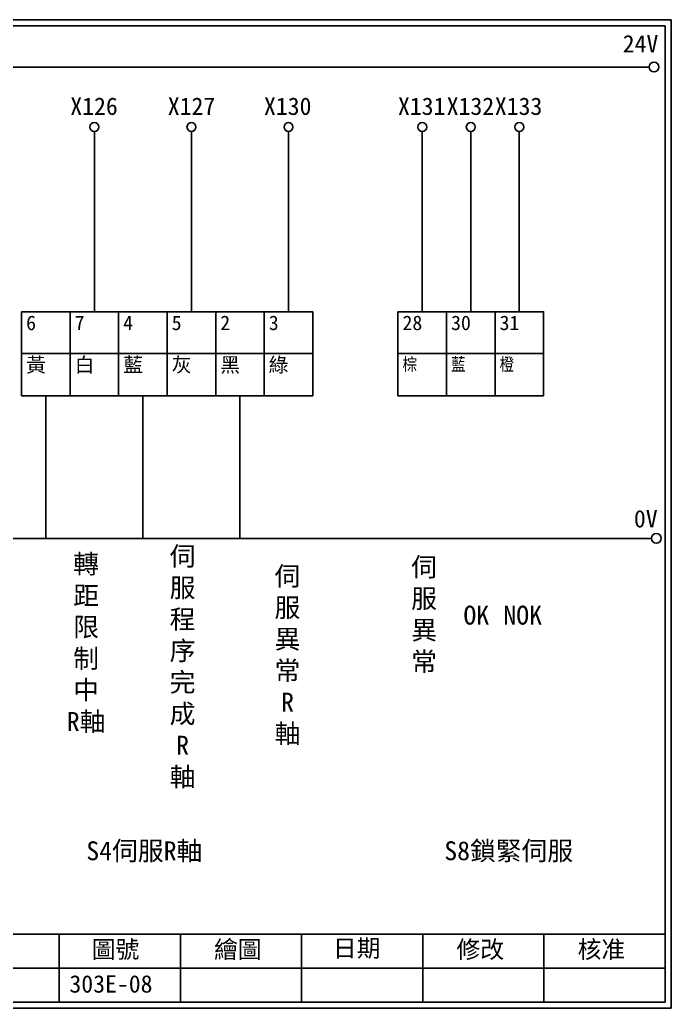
# Model space of a CAD drawing. Extents: x 627 to 914, y 3 to 207.
# Drawn here: x 779.8 to 914.2, y 3 to 207 of the extents above; entities that cross this region are included whole.
import ezdxf

# ---------------------------------------------------------------- set-up
doc = ezdxf.new("R2010")
doc.units = 0
doc.layers.get('0').update_dxf_attribs({"linetype": 'CONTINUOUS'})
doc.layers.add('圖框層', color=7, linetype='CONTINUOUS')
doc.layers.add('標尺寸層', color=3, linetype='CONTINUOUS')
doc.styles.add('CNS', font='romanc.shx', dxfattribs={"bigfont": 'chineset.shx'})
doc.styles.add('STSL', font='KAIU.TTF')

msp = doc.modelspace()

# ---------------------------------------------------------------- linework, layer by layer
for p, q in [((795.21, 146.73), (795.21, 183.91)), ((815.23, 146.73), (815.23, 183.91)), ((835.25, 146.73), (835.25, 183.91)), ((862.84, 146.73), (862.84, 183.91)), ((872.85, 146.73), (872.85, 183.91)), ((882.86, 146.73), (882.86, 183.91))]:
    msp.add_line(p, q)
for points in [[(780.19, 146.73), (790.2, 146.73), (790.2, 138.07), (780.19, 138.07)], [(790.2, 146.73), (800.21, 146.73), (800.21, 138.07), (790.2, 138.07)], [(800.21, 146.73), (810.22, 146.73), (810.22, 138.07), (800.21, 138.07)], [(810.22, 146.73), (820.23, 146.73), (820.23, 138.07), (810.22, 138.07)], [(820.23, 146.73), (830.24, 146.73), (830.24, 138.07), (820.23, 138.07)], [(830.24, 146.73), (840.25, 146.73), (840.25, 138.07), (830.24, 138.07)], [(857.83, 146.73), (867.84, 146.73), (867.84, 138.07), (857.83, 138.07)], [(867.84, 146.73), (877.85, 146.73), (877.85, 138.07), (867.84, 138.07)], [(877.85, 146.73), (887.86, 146.73), (887.86, 138.07), (877.85, 138.07)], [(780.19, 138.07), (790.2, 138.07), (790.2, 129.4), (780.19, 129.4)], [(790.2, 138.07), (800.21, 138.07), (800.21, 129.4), (790.2, 129.4)], [(800.21, 138.07), (810.22, 138.07), (810.22, 129.4), (800.21, 129.4)], [(810.22, 138.07), (820.23, 138.07), (820.23, 129.4), (810.22, 129.4)], [(820.23, 138.07), (830.24, 138.07), (830.24, 129.4), (820.23, 129.4)], [(830.24, 138.07), (840.25, 138.07), (840.25, 129.4), (830.24, 129.4)], [(857.83, 138.07), (867.84, 138.07), (867.84, 129.4), (857.83, 129.4)], [(867.84, 138.07), (877.85, 138.07), (877.85, 129.4), (867.84, 129.4)], [(877.85, 138.07), (887.86, 138.07), (887.86, 129.4), (877.85, 129.4)]]:
    msp.add_lwpolyline(points, close=True)
for centre in [(910.63, 197.22), (911.12, 99.96)]:
    msp.add_circle(centre, 1)
at = {"layer": '圖框層', "color": 7}
for p, q in [((914.2, 206.97), (627.2, 206.97)), ((914.2, 3), (914.2, 206.97)), ((912.95, 205.72), (628.45, 205.72)), ((912.95, 4.25), (912.95, 205.72)), ((628.45, 18.25), (912.95, 18.25)), ((787.95, 4.25), (787.95, 18.25)), ((812.95, 4.25), (812.95, 18.25)), ((837.95, 4.25), (837.95, 18.25)), ((862.95, 4.25), (862.95, 18.25)), ((887.95, 4.25), (887.95, 18.25)), ((762.95, 11.25), (912.95, 11.25)), ((628.45, 4.25), (912.95, 4.25)), ((627.2, 3), (914.2, 3))]:
    msp.add_line(p, q, dxfattribs=at)
at = {"layer": '標尺寸層', "color": 7}
for p, q in [((632.04, 197.22), (909.63, 197.22)), ((632.25, 99.96), (910.12, 99.96))]:
    msp.add_line(p, q, dxfattribs=at)
at = {"layer": '標尺寸層'}
for p, q in [((785.2, 129.4), (785.2, 99.96)), ((805.22, 99.96), (805.22, 129.4)), ((825.24, 129.4), (825.24, 99.96))]:
    msp.add_line(p, q, dxfattribs=at)
at = {"layer": '標尺寸層', "color": 7}
for centre in [(795.21, 184.83), (815.23, 184.83), (835.25, 184.83), (862.84, 184.83), (872.85, 184.83), (882.86, 184.83)]:
    msp.add_circle(centre, 0.92, dxfattribs=at)

# ---------------------------------------------------------------- texts
at = {"char_height": 3, "width": 8.2913, "attachment_point": 1}
for s, insert in [('6', (781.13, 145.93)), ('7', (791.14, 145.93)), ('4', (801.15, 145.93)), ('5', (811.16, 145.93)), ('2', (821.17, 145.93)), ('3', (831.18, 145.93)), ('28', (858.77, 145.93)), ('30', (868.78, 145.93)), ('31', (878.79, 145.93)), ('{\\fPMingLiU|b0|i0|c136|p18;黃}', (781.13, 137.27)), ('{\\fPMingLiU|b0|i0|c136|p18;白}', (791.14, 137.27)), ('{\\fPMingLiU|b0|i0|c136|p18;藍}', (801.15, 137.27)), ('{\\fPMingLiU|b0|i0|c136|p18;灰}', (811.16, 137.27)), ('{\\fPMingLiU|b0|i0|c136|p18;黑}', (821.17, 137.27)), ('{\\fPMingLiU|b0|i0|c136|p18;綠}', (831.18, 137.27)), ('{\\Fromanc,chineset|c136;棕}', (858.77, 137.27)), ('{\\Fromanc,chineset|c136;藍}', (868.78, 137.27)), ('{\\Fromanc,chineset|c136;橙}', (878.79, 137.27))]:
    msp.add_mtext(s, dxfattribs=dict(at, insert=insert))
at = {"layer": '圖框層', "color": 4, "style": 'STSL'}
for s, p in [('24V', (904.19, 200.22)), ('X126', (790.24, 187.33)), ('X127', (810.35, 187.33)), ('X130', (830.19, 187.33)), ('X131', (857.83, 187.33)), ('X132', (867.88, 187.33)), ('X133', (877.81, 187.33)), ('0V', (906.5, 102.2)), ('圖號', (794.66, 13.34)), ('繪圖', (819.89, 13.34)), ('日期', (844.41, 13.59)), ('修改', (869.89, 13.34)), ('核准', (894.89, 13.34)), ('303E-08', (790.06, 6.22))]:
    msp.add_text(s, height=3.6, dxfattribs=at).set_placement(p)
at = {"layer": '標尺寸層', "color": 7, "char_height": 3.9, "attachment_point": 5, "style": 'CNS'}
for s, insert, width in [('{\\fDFKai-SB|b0|i0|c136|p65;伺服程序完成\\PR\\P軸}', (813.4, 73.31), 8.6627), ('{\\fDFKai-SB|b0|i0|c136|p65;轉距限制中\\PR軸}', (793.49, 78.21), 8.6627), ('{\\fDFKai-SB|b0|i0|c136|p65;伺服異常}', (863.23, 84.08), 8.6627), ('{\\fDFKai-SB|b0|i0|c136|p65;伺服異常\\PR\\P軸}', (835.04, 75.71), 8.6627), ('{\\fDFKai-SB|b0|i0|c136|p65;OK}', (873.99, 84.08), 8.6627), ('{\\fDFKai-SB|b0|i0|c136|p65;NOK}', (883.56, 84.08), 8.6627), ('{\\fDFKai-SB|b0|i0|c136|p65;S4伺服R軸}', (805.51, 35.27), 27.7582), ('{\\fDFKai-SB|b0|i0|c136|p65;S8鎖緊伺服}', (880.68, 35.27), 27.7582)]:
    msp.add_mtext(s, dxfattribs=dict(at, insert=insert, width=width))

doc.saveas('drawing.dxf')
